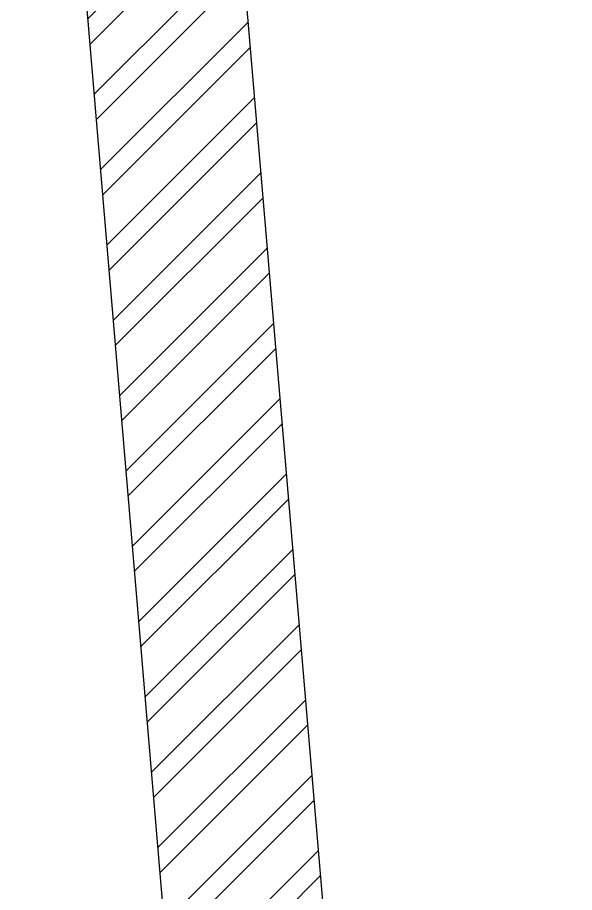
# Model space of a CAD drawing. Header units: feet. Extents: x 3377652 to 3393326, y -5469637 to -5455426.
# Drawn here: x 3392524 to 3393326, y -5465327 to -5464066 of the extents above; entities that cross this region are included whole.
import ezdxf

# ---------------------------------------------------------------- set-up
doc = ezdxf.new("R2010")
doc.units = ezdxf.units.FT
doc.header["$LTSCALE"] = 33
doc.header["$MEASUREMENT"] = 0
doc.layers.add('A-WALL', color=1, linetype='Continuous')
doc.layers.add('LENS_DIMENSION', color=193, linetype='Continuous', lineweight=0)
doc.layers.add('LN-HATCH', color=251, linetype='Continuous', lineweight=0)

# ---------------------------------------------------------------- blocks, each defined once
blk = doc.blocks.new('A$Cf9dbe60f')
at = {"layer": 'LN-HATCH'}
h = blk.add_hatch(dxfattribs=at)
h.set_pattern_fill('ANSI32', color=256, scale=222)
h.set_pattern_definition([(45, (-2882150.928722682, 5465166.899235163), (-58.86663953378008, 58.86663953378008), []), (45, (-2882111.684296392, 5465166.899235163), (-58.86663953378008, 58.86663953378008), [])])
h.paths.add_polyline_path([(-250.2487605838105, 230), (-19.42955112177878, 230), (-727.4505513552576, 8611.296563647687), (-955.3048040093853, 8576.198477153664)])
h.paths.add_polyline_path([(-1884.248760584742, 980.0000000018625), (-1884.248760584742, 2675.000000000931), (-456.7933366438373, 2675.000000000931), (-469.4647830286994, 2825), (-1884.248760584742, 2825.000000000932), (-1884.248760584742, 3438.000000000931), (-2034.248760584742, 3438.000000000931), (-2034.248760584742, 980.0000000018625)])
h.paths.add_polyline_path([(-680, 0), (-680, 230), (-2034.248760584742, 230.0000000018627), (-6074.248760584742, 230.0000000009313), (-6074.248760584742, 0)])
h.paths.add_polyline_path([(-979.3515974413604, 8860.855721906759), (-751.4973447872326, 8895.953808400782), (-1200.465478256345, 14210.67621493712), (-5197.943473326973, 13509.69666130841), (-5197.943473326973, 13276.18723891861), (-5158.217867300845, 13283.15334044956), (-1408.477314907126, 13940.69078327715)])
h.paths.add_polyline_path([(-14694.24876058474, 8140.000000000931), (-14694.24876058474, 8646.366982834414), (-14183.24876058474, 8651.688603675924), (-14183.24876058474, 8916.926680566745), (-14674.77670770138, 8916.926680566745), (-14924.24876058474, 8784.838455085643), (-14924.24876058474, 8140.000000000931)])
h.paths.add_polyline_path([(-10484.24876058474, 9.313226e-10), (-10484.24876058474, 230.0000000009313), (-14244.24876058474, 230.0000000009313), (-14244.24876058474, 1.8626451e-09)])
h.paths.add_polyline_path([(-6439.248760584742, 0), (-6439.248760584742, 230.0000000009313), (-10124.24876058474, 230.0000000009313), (-10124.24876058474, 9.313226e-10)])
h.paths.add_polyline_path([(-9927.943473327905, 11169.98756565526), (-9927.943473327905, 11430.23737543821), (-10497.94347332697, 11128.43888677377), (-10227.9434733279, 11128.43888677377), (-10227.9434733279, 11011.14625583123)])
h.paths.add_polyline_path([(-10497.9434733279, 10868.18907699548), (-10497.9434733279, 11128.43888677284), (-10605.56705874018, 11071.45531585626)])
h.paths.add_polyline_path([(-14183.24876058474, 8916.926680566745), (-14290.87234599888, 9120.192919432186), (-14674.77670770138, 8916.926680566745)])
at = {"layer": 'A-WALL'}
for p, q in [((-1200.465478256345, 14210.67621493712), (0, 0)), ((-955.304804011248, 8576.198477152733), (-250.2487605856732, 230.0000000009313))]:
    blk.add_line(p, q, dxfattribs=at)

msp = doc.modelspace()

# ---------------------------------------------------------------- block references
at = {"layer": 'LENS_DIMENSION'}
msp.add_blockref('A$Cf9dbe60f', (3393326.104044102, -5469636.979295448), dxfattribs=at)

doc.saveas('drawing.dxf')
